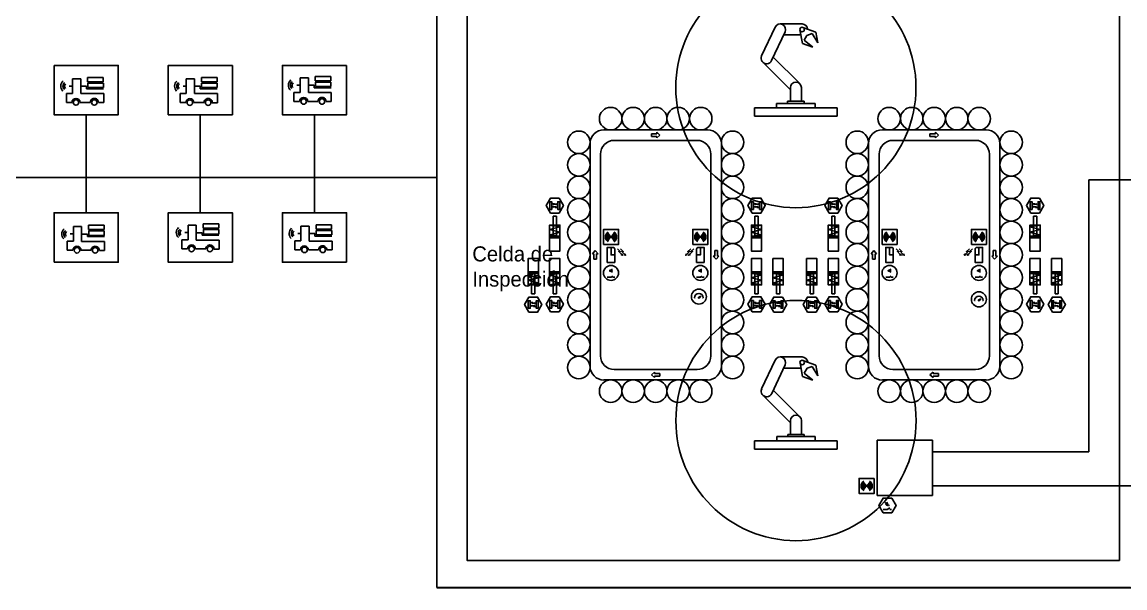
# Model space of a CAD drawing. Header units: millimetres. Extents: x -31479 to 30233, y -6776 to 15198.
# Drawn here: x 2094 to 16788, y -4636 to 2903 of the extents above; entities that cross this region are included whole.
import ezdxf

# ---------------------------------------------------------------- set-up
doc = ezdxf.new("R2010")
doc.units = ezdxf.units.MM
doc.header["$LTSCALE"] = 0.4
for name, color, linetype in [('01 Contornos vistos 0.35', 150, 'Continuous'), ('Almacenaje', 80, 'Continuous'), ('Celdas', 200, 'Continuous'), ('Maquina', 82, 'Continuous'), ('Robots', 80, 'Continuous'), ('Sensores', 211, 'Continuous'), ('Texto2', 7, 'Continuous')]:
    doc.layers.add(name, color=color, linetype=linetype)

msp = doc.modelspace()

# ---------------------------------------------------------------- linework, layer by layer
at = {"layer": '01 Contornos vistos 0.35'}
for p, q in [((7619, -4628), (7619, 4482)), ((2767, 1952), (2767, 2148)), ((2767, 2148), (2876, 2148)), ((2876, 2148), (2876, 1950)), ((2967, 2090), (3178, 2090)), ((2968, 2107), (2968, 2166)), ((2968, 2166), (3176, 2166)), ((3176, 2107), (2968, 2107)), ((2970, 2031), (2970, 2090)), ((3176, 2166), (3176, 2107)), ((3178, 2090), (3178, 2031)), ((4283, 1950), (4283, 2146)), ((4283, 2146), (4393, 2146)), ((4393, 2146), (4393, 1949)), ((4484, 2089), (4694, 2089)), ((4485, 2106), (4485, 2165)), ((4485, 2165), (4693, 2165)), ((4693, 2106), (4485, 2106)), ((4487, 2030), (4487, 2089)), ((4693, 2165), (4693, 2106)), ((4694, 2089), (4694, 2030)), ((5799, 2062), (5757, 2062)), ((5799, 1964), (5799, 2161)), ((5799, 2161), (5909, 2161)), ((5909, 2161), (5909, 1963)), ((5909, 2062), (5985, 2062)), ((5985, 2062), (5985, 2026)), ((6000, 2103), (6210, 2103)), ((6001, 2120), (6001, 2179)), ((6001, 2179), (6208, 2179)), ((6208, 2120), (6001, 2120)), ((6003, 2044), (6003, 2103)), ((6208, 2179), (6208, 2120)), ((6210, 2103), (6210, 2044)), ((2685, 1832), (2685, 1952)), ((2685, 1952), (2767, 1952)), ((2767, 2050), (2724, 2050)), ((2876, 2049), (2953, 2049)), ((2876, 1950), (3182, 1950)), ((2953, 2049), (2953, 2014)), ((2953, 2014), (3179, 2014)), ((3178, 2031), (2970, 2031)), ((3182, 1950), (3182, 1831)), ((4201, 1830), (4201, 1950)), ((4201, 1950), (4283, 1950)), ((4283, 2048), (4241, 2048)), ((4393, 2048), (4469, 2048)), ((4393, 1949), (4698, 1949)), ((4469, 2048), (4469, 2012)), ((4469, 2012), (4695, 2012)), ((4694, 2030), (4487, 2030)), ((4698, 1949), (4698, 1829)), ((5717, 1845), (5717, 1964)), ((5717, 1964), (5799, 1964)), ((5909, 1963), (6214, 1963)), ((5985, 2026), (6211, 2026)), ((6210, 2044), (6003, 2044)), ((6214, 1963), (6214, 1843)), ((2760, 1832), (2685, 1832)), ((2867, 1832), (3003, 1832)), ((3182, 1831), (3112, 1831)), ((4276, 1830), (4201, 1830)), ((4384, 1830), (4519, 1830)), ((4698, 1829), (4628, 1829)), ((5792, 1845), (5717, 1845)), ((5900, 1845), (6035, 1845)), ((6214, 1843), (6144, 1843)), ((2949, 1669), (2949, 362)), ((4469, 1669), (4469, 362)), ((5990, 1669), (5990, 362)), ((1429, 832), (7619, 832)), ((20426, 803), (16309, 803)), ((16309, 803), (16309, -2821)), ((2779, -18), (2779, 178)), ((2779, 178), (2888, 178)), ((2888, 178), (2888, -20)), ((2981, 138), (2981, 197)), ((2981, 197), (3188, 197)), ((3188, 197), (3188, 138)), ((4306, 0), (4306, 196)), ((4306, 196), (4416, 196)), ((4416, 196), (4416, -2)), ((4508, 155), (4508, 215)), ((4508, 215), (4716, 215)), ((4716, 155), (4508, 155)), ((4716, 215), (4716, 155)), ((5810, -12), (5810, 184)), ((5810, 184), (5919, 184)), ((5919, 184), (5919, -14)), ((6012, 144), (6012, 203)), ((6012, 203), (6219, 203)), ((6219, 203), (6219, 144)), ((2779, 80), (2736, 80)), ((2888, 79), (2965, 79)), ((2965, 79), (2965, 44)), ((2965, 44), (3191, 44)), ((2980, 121), (3190, 121)), ((3188, 138), (2981, 138)), ((2982, 61), (2982, 121)), ((3190, 61), (2982, 61)), ((3190, 121), (3190, 61)), ((4306, 98), (4264, 98)), ((4416, 97), (4492, 97)), ((4492, 97), (4492, 62)), ((4492, 62), (4718, 62)), ((4507, 139), (4718, 139)), ((4510, 79), (4510, 139)), ((4718, 79), (4510, 79)), ((4718, 139), (4718, 79)), ((5810, 86), (5767, 86)), ((5919, 85), (5996, 85)), ((5996, 85), (5996, 50)), ((5996, 50), (6222, 50)), ((6011, 127), (6221, 127)), ((6219, 144), (6012, 144)), ((6013, 67), (6013, 127)), ((6221, 67), (6013, 67)), ((6221, 127), (6221, 67)), ((2697, -138), (2697, -18)), ((2697, -18), (2779, -18)), ((2772, -138), (2697, -138)), ((2879, -138), (3015, -138)), ((2888, -20), (3194, -20)), ((3194, -139), (3124, -139)), ((3194, -20), (3194, -139)), ((4224, -120), (4224, 0)), ((4224, 0), (4306, 0)), ((4299, -120), (4224, -120)), ((4407, -120), (4542, -120)), ((4416, -2), (4721, -2)), ((4721, -121), (4651, -121)), ((4721, -2), (4721, -121)), ((5728, -132), (5728, -12)), ((5728, -12), (5810, -12)), ((5803, -132), (5728, -132)), ((5910, -132), (6046, -132)), ((5919, -14), (6225, -14)), ((6225, -133), (6155, -133)), ((6225, -14), (6225, -133)), ((16309, -2821), (14222, -2821)), ((17175, -3277), (14222, -3277)), ((7619, -4628), (16860, -4628)), ((30233, -4636), (7619, -4636))]:
    msp.add_line(p, q, dxfattribs=at)
at = {"layer": '01 Contornos vistos 0.35', "color": 6}
for p, q in [((9152, 458), (9152, 508)), ((9172, 475), (9188, 483)), ((9232, 408), (9232, 458)), ((11839, 458), (11839, 508)), ((11859, 475), (11875, 483)), ((11920, 408), (11920, 458)), ((12863, 458), (12863, 508)), ((12883, 475), (12899, 483)), ((12944, 408), (12944, 458)), ((15551, 458), (15551, 508)), ((15570, 475), (15587, 483)), ((15631, 408), (15631, 458)), ((9213, 441), (9196, 433)), ((11900, 441), (11884, 433)), ((12924, 441), (12907, 433)), ((15611, 441), (15595, 433)), ((10041, -149), (10069, -160)), ((10081, -149), (10109, -160)), ((10990, -149), (10962, -160)), ((11031, -149), (11002, -160)), ((13752, -149), (13781, -160)), ((13792, -149), (13821, -160)), ((14702, -149), (14673, -160)), ((14742, -149), (14714, -160)), ((9891, -494), (9941, -494)), ((9941, -494), (9963, -481)), ((9963, -494), (9991, -494)), ((11081, -494), (11131, -494)), ((11131, -494), (11152, -481)), ((11152, -494), (11181, -494)), ((13602, -494), (13652, -494)), ((13652, -494), (13674, -481)), ((13674, -494), (13702, -494)), ((14792, -494), (14842, -494)), ((14842, -494), (14864, -481)), ((14864, -494), (14892, -494)), ((11099, -724), (11096, -714)), ((11130, -726), (11134, -717)), ((8864, -860), (8864, -810)), ((8884, -843), (8900, -835)), ((8925, -878), (8908, -885)), ((8944, -910), (8944, -860)), ((9152, -857), (9152, -807)), ((9172, -840), (9188, -832)), ((9213, -874), (9196, -882)), ((9232, -907), (9232, -857)), ((11055, -769), (11063, -769)), ((11073, -742), (11065, -737)), ((11110, -762), (11139, -747)), ((11112, -769), (11112, -769)), ((11117, -775), (11139, -747)), ((11122, -769), (11121, -769)), ((11152, -743), (11160, -738)), ((11160, -769), (11169, -769)), ((11839, -857), (11839, -807)), ((11859, -840), (11875, -832)), ((11900, -874), (11884, -882)), ((11920, -907), (11920, -857)), ((12127, -860), (12127, -810)), ((12147, -843), (12163, -835)), ((12188, -878), (12171, -885)), ((12207, -910), (12207, -860)), ((12576, -860), (12576, -810)), ((12595, -843), (12612, -835)), ((12636, -878), (12620, -885)), ((12656, -910), (12656, -860)), ((12863, -857), (12863, -807)), ((12883, -840), (12899, -832)), ((12924, -874), (12907, -882)), ((12944, -907), (12944, -857)), ((14785, -805), (14793, -805)), ((14803, -778), (14795, -772)), ((14829, -759), (14827, -750)), ((14841, -797), (14869, -783)), ((14842, -805), (14842, -805)), ((14847, -810), (14869, -783)), ((14852, -805), (14852, -805)), ((14861, -761), (14865, -752)), ((14882, -779), (14890, -774)), ((14891, -805), (14899, -805)), ((15551, -857), (15551, -807)), ((15570, -840), (15587, -832)), ((15611, -874), (15595, -882)), ((15631, -907), (15631, -857)), ((15838, -860), (15838, -810)), ((15858, -843), (15875, -835)), ((15899, -878), (15883, -885)), ((15919, -910), (15919, -860)), ((13596, -3511), (13610, -3516)), ((13616, -3511), (13630, -3516))]:
    msp.add_line(p, q, dxfattribs=at)
for points in [[(8024, 4061), (16715, 4061), (16715, -4268), (8024, -4268)], [(9127, 408), (9152, 408), (9152, 508), (9127, 508)], [(9257, 408), (9232, 408), (9232, 508), (9257, 508)], [(11814, 408), (11839, 408), (11839, 508), (11814, 508)], [(11945, 408), (11920, 408), (11920, 508), (11945, 508)], [(12838, 408), (12863, 408), (12863, 508), (12838, 508)], [(12969, 408), (12944, 408), (12944, 508), (12969, 508)], [(15526, 408), (15551, 408), (15551, 508), (15526, 508)], [(15656, 408), (15631, 408), (15631, 508), (15656, 508)], [(9841, -59), (10041, -59), (10041, 141), (9841, 141)], [(11031, -59), (11231, -59), (11231, 141), (11031, 141)], [(13552, -59), (13752, -59), (13752, 141), (13552, 141)], [(14742, -59), (14942, -59), (14942, 141), (14742, 141)], [(8839, -910), (8864, -910), (8864, -810), (8839, -810)], [(8969, -910), (8944, -910), (8944, -810), (8969, -810)], [(9127, -907), (9152, -907), (9152, -807), (9127, -807)], [(9257, -907), (9232, -907), (9232, -807), (9257, -807)], [(11814, -907), (11839, -907), (11839, -807), (11814, -807)], [(11945, -907), (11920, -907), (11920, -807), (11945, -807)], [(12102, -910), (12127, -910), (12127, -810), (12102, -810)], [(12232, -910), (12207, -910), (12207, -810), (12232, -810)], [(12551, -910), (12576, -910), (12576, -810), (12551, -810)], [(12681, -910), (12656, -910), (12656, -810), (12681, -810)], [(12838, -907), (12863, -907), (12863, -807), (12838, -807)], [(12969, -907), (12944, -907), (12944, -807), (12969, -807)], [(15526, -907), (15551, -907), (15551, -807), (15526, -807)], [(15656, -907), (15631, -907), (15631, -807), (15656, -807)], [(15813, -910), (15838, -910), (15838, -810), (15813, -810)], [(15944, -910), (15919, -910), (15919, -810), (15944, -810)], [(13447, -3177), (13247, -3177), (13247, -3377), (13447, -3377)]]:
    msp.add_lwpolyline(points, close=True, dxfattribs=at)
for points in [[(9966, -99), (9891, -99), (9891, -299), (9991, -299), (9991, -124)], [(9966, -99), (9941, -99), (9941, -199), (9991, -199), (9991, -124)], [(11106, -99), (11181, -99), (11181, -299), (11081, -299), (11081, -124)], [(11106, -99), (11131, -99), (11131, -199), (11081, -199), (11081, -124)], [(13677, -99), (13602, -99), (13602, -299), (13702, -299), (13702, -124)], [(13677, -99), (13652, -99), (13652, -199), (13702, -199), (13702, -124)], [(14817, -99), (14892, -99), (14892, -299), (14792, -299), (14792, -124)], [(14817, -99), (14842, -99), (14842, -199), (14792, -199), (14792, -124)]]:
    msp.add_lwpolyline(points, dxfattribs=at)
at = {"layer": '01 Contornos vistos 0.35', "color": 1}
for centre in [(12404, 2030), (12405, -2406)]:
    msp.add_circle(centre, 1600, dxfattribs=at)
at = {"layer": '01 Contornos vistos 0.35'}
for centre in [(2813, 1832), (3057, 1832), (4330, 1830), (4574, 1830), (5846, 1845), (6090, 1845), (2826, -138), (3069, -138), (4353, -120), (4597, -120), (5857, -132), (6100, -132)]:
    msp.add_circle(centre, 36.9, dxfattribs=at)
at = {"layer": '01 Contornos vistos 0.35', "color": 85, "true_color": 0x58ba48}
for centre in [(9936, 1616), (10236, 1616), (10536, 1616), (10836, 1616), (11136, 1616), (13647, 1616), (13947, 1616), (14247, 1616), (14547, 1616), (14847, 1616), (9511, 1301), (11561, 1301), (13222, 1301), (15272, 1301), (9511, 1001), (11561, 1001), (13222, 1001), (15272, 1001), (9511, 701), (11561, 701), (13222, 701), (15272, 701), (9511, 401), (11561, 401), (13222, 401), (15272, 401), (9511, 101), (11561, 101), (13222, 101), (15272, 101), (9511, -199), (11561, -199), (13222, -199), (15272, -199), (9511, -499), (11561, -499), (13222, -499), (15272, -499), (9511, -799), (11561, -799), (13222, -799), (15272, -799), (9511, -1099), (11561, -1099), (13222, -1099), (15272, -1099), (9511, -1399), (11561, -1399), (13222, -1399), (15272, -1399), (9511, -1699), (11561, -1699), (13222, -1699), (15272, -1699), (9936, -2015), (10236, -2015), (10536, -2015), (10836, -2015), (11136, -2015), (13647, -2015), (13947, -2015), (14247, -2015), (14547, -2015), (14847, -2015)]:
    msp.add_circle(centre, 150, dxfattribs=at)
at = {"layer": '01 Contornos vistos 0.35', "color": 6}
for centre, radius in [((9941, 41), 5), ((11131, 41), 5), ((13652, 41), 5), ((14842, 41), 5), ((9941, -439), 100), ((11131, -439), 100), ((13652, -439), 100), ((14842, -439), 100), ((11112, -755), 100), ((14842, -791), 100), ((13347, -3277), 5)]:
    msp.add_circle(centre, radius, dxfattribs=at)
at = {"layer": '01 Contornos vistos 0.35'}
for centre, radius, start, end in [((2703, 2050), 92.7, 131.4859, 225.1419), ((2703, 2050), 64.1, 131.4859, 225.1419), ((2703, 2050), 42.9, 131.4859, 225.1419), ((4219, 2048), 92.7, 131.4859, 225.1419), ((4219, 2048), 64.1, 131.4859, 225.1419), ((4219, 2048), 42.9, 131.4859, 225.1419), ((5735, 2062), 92.7, 131.4859, 225.1419), ((5735, 2062), 64.1, 131.4859, 225.1419), ((5735, 2062), 42.9, 131.4859, 225.1419), ((2813, 1832), 53.7, 0, 180), ((3057, 1832), 54.4, 358.6664, 180), ((4330, 1830), 53.7, 0, 180), ((4574, 1830), 54.4, 358.6664, 180), ((5846, 1845), 53.7, 0, 180), ((6090, 1845), 54.4, 358.6664, 180), ((2715, 80), 92.7, 131.4859, 225.1419), ((4242, 98), 92.7, 131.4859, 225.1419), ((5746, 86), 92.7, 131.4859, 225.1419), ((2715, 80), 64.1, 131.4859, 225.1419), ((2715, 80), 42.9, 131.4859, 225.1419), ((4242, 98), 64.1, 131.4859, 225.1419), ((4242, 98), 42.9, 131.4859, 225.1419), ((5746, 86), 64.1, 131.4859, 225.1419), ((5746, 86), 42.9, 131.4859, 225.1419), ((2826, -138), 53.7, 0, 180), ((3069, -138), 54.4, 358.6664, 180), ((4353, -120), 53.7, 0, 180), ((4597, -120), 54.4, 358.6664, 180), ((5857, -132), 53.7, 0, 180), ((6100, -132), 54.4, 358.6664, 180)]:
    msp.add_arc(centre, radius, start, end, dxfattribs=at)
at = {"layer": '01 Contornos vistos 0.35', "color": 6}
for centre, radius, start, end in [((9941, 41), 75, 120, 240), ((9941, 41), 65, 120, 240), ((9941, 41), 55, 120, 240), ((9941, 41), 45, 120, 240), ((9941, 41), 35, 120, 240), ((9941, 41), 25, 120, 240), ((9941, 41), 15, 120, 240), ((9941, 41), 15, 300, 60), ((9941, 41), 25, 300, 60), ((9941, 41), 35, 300, 60), ((9941, 41), 45, 300, 60), ((9941, 41), 55, 300, 60), ((9941, 41), 65, 300, 60), ((9941, 41), 75, 300, 60), ((11131, 41), 75, 120, 240), ((11131, 41), 65, 120, 240), ((11131, 41), 55, 120, 240), ((11131, 41), 45, 120, 240), ((11131, 41), 35, 120, 240), ((11131, 41), 25, 120, 240), ((11131, 41), 15, 120, 240), ((11131, 41), 15, 300, 60), ((11131, 41), 25, 300, 60), ((11131, 41), 35, 300, 60), ((11131, 41), 45, 300, 60), ((11131, 41), 55, 300, 60), ((11131, 41), 65, 300, 60), ((11131, 41), 75, 300, 60), ((13652, 41), 75, 120, 240), ((13652, 41), 65, 120, 240), ((13652, 41), 55, 120, 240), ((13652, 41), 45, 120, 240), ((13652, 41), 35, 120, 240), ((13652, 41), 25, 120, 240), ((13652, 41), 15, 120, 240), ((13652, 41), 15, 300, 60), ((13652, 41), 25, 300, 60), ((13652, 41), 35, 300, 60), ((13652, 41), 45, 300, 60), ((13652, 41), 55, 300, 60), ((13652, 41), 65, 300, 60), ((13652, 41), 75, 300, 60), ((14842, 41), 75, 120, 240), ((14842, 41), 65, 120, 240), ((14842, 41), 55, 120, 240), ((14842, 41), 45, 120, 240), ((14842, 41), 35, 120, 240), ((14842, 41), 25, 120, 240), ((14842, 41), 15, 120, 240), ((14842, 41), 15, 300, 60), ((14842, 41), 25, 300, 60), ((14842, 41), 35, 300, 60), ((14842, 41), 45, 300, 60), ((14842, 41), 55, 300, 60), ((14842, 41), 65, 300, 60), ((14842, 41), 75, 300, 60), ((9966, -124), 25, 0, 90), ((11106, -124), 25, 90, 180), ((13677, -124), 25, 0, 90), ((14817, -124), 25, 90, 180), ((9906, -409), 20.8, 330, 30), ((9906, -409), 34.7, 330, 30), ((9906, -409), 48.6, 330, 30), ((11095, -409), 20.8, 330, 30), ((11095, -409), 34.7, 330, 30), ((11095, -409), 48.6, 330, 30), ((13617, -409), 20.8, 330, 30), ((13617, -409), 34.7, 330, 30), ((13617, -409), 48.6, 330, 30), ((14807, -409), 20.8, 330, 30), ((14807, -409), 34.7, 330, 30), ((14807, -409), 48.6, 330, 30), ((11112, -769), 57.2, 0, 180), ((11112, -769), 7.58, 101.8715, 312.7764), ((14842, -805), 57.2, 0, 180), ((14842, -805), 7.58, 101.8715, 312.7764), ((13347, -3277), 75, 120, 240), ((13347, -3277), 65, 120, 240), ((13347, -3277), 55, 120, 240), ((13347, -3277), 55, 300, 60), ((13347, -3277), 65, 300, 60), ((13347, -3277), 75, 300, 60), ((13347, -3277), 45, 120, 240), ((13347, -3277), 35, 120, 240), ((13347, -3277), 25, 120, 240), ((13347, -3277), 15, 120, 240), ((13347, -3277), 15, 300, 60), ((13347, -3277), 25, 300, 60), ((13347, -3277), 35, 300, 60), ((13347, -3277), 45, 300, 60)]:
    msp.add_arc(centre, radius, start, end, dxfattribs=at)
at = {"layer": 'Almacenaje'}
for p, q in [((13487, -2667), (13487, -3402)), ((14222, -2667), (13487, -2667)), ((14222, -3402), (14222, -2667)), ((13487, -3402), (14222, -3402))]:
    msp.add_line(p, q, dxfattribs=at)
at = {"layer": 'Maquina'}
for p, q in [((11227, 1466), (9845, 1466)), ((9985, 1326), (11087, 1326)), ((14938, 1466), (13556, 1466)), ((13696, 1326), (14798, 1326)), ((9661, -1682), (9661, 1283)), ((11411, -1682), (11411, 1283)), ((13372, -1682), (13372, 1283)), ((15122, -1682), (15122, 1283)), ((9801, -1542), (9801, 1143)), ((11271, -1542), (11271, 1143)), ((13512, -1542), (13512, 1143)), ((14982, -1542), (14982, 1143)), ((9985, -1725), (11087, -1725)), ((13696, -1725), (14798, -1725)), ((11227, -1865), (9845, -1865)), ((14938, -1865), (13556, -1865))]:
    msp.add_line(p, q, dxfattribs=at)
for points in [[(2522, 2326), (3376, 2326), (3376, 1669), (2522, 1669)], [(4896, 2326), (4042, 2326), (4042, 1669), (4896, 1669)], [(6417, 2326), (5563, 2326), (5563, 1669), (6417, 1669)], [(2522, -296), (3376, -296), (3376, 362), (2522, 362)], [(4896, -296), (4042, -296), (4042, 362), (4896, 362)], [(6417, -296), (5563, -296), (5563, 362), (6417, 362)]]:
    msp.add_lwpolyline(points, close=True, dxfattribs=at)
for centre, start, end in [((9845, 1283), 90, 180), ((9985, 1143), 90, 180), ((11087, 1143), 0, 90), ((11227, 1283), 0, 90), ((13556, 1283), 90, 180), ((13696, 1143), 90, 180), ((14798, 1143), 0, 90), ((14938, 1283), 0, 90), ((9985, -1542), 180, 270), ((11087, -1542), 270, 0), ((13696, -1542), 180, 270), ((14798, -1542), 270, 0), ((9845, -1682), 180, 270), ((11227, -1682), 270, 0), ((13556, -1682), 180, 270), ((14938, -1682), 270, 0)]:
    msp.add_arc(centre, 184, start, end, dxfattribs=at)
at = {"layer": 'Robots'}
for p, q in [((12126, 2835), (11947, 2451)), ((12193, 2878), (12487, 2878)), ((12458, 2799), (12490, 2618)), ((12497, 2832), (12670, 2769)), ((12260, 2773), (12081, 2389)), ((12240, 2731), (12470, 2731)), ((12515, 2662), (12552, 2726)), ((12628, 2568), (12515, 2662)), ((12622, 2751), (12552, 2726)), ((12695, 2624), (12622, 2751)), ((12670, 2769), (12695, 2624)), ((12490, 2618), (12628, 2568)), ((11962, 2368), (12330, 2000)), ((12081, 2389), (12081, 2389)), ((12102, 2436), (12455, 2083)), ((12455, 2083), (12455, 2083)), ((12455, 2083), (12455, 2083)), ((12455, 2083), (12455, 2083)), ((12330, 2030), (12330, 1847)), ((12477, 2030), (12477, 1847)), ((12294, 1817), (12147, 1817)), ((12147, 1817), (12147, 1759)), ((12294, 1847), (12514, 1847)), ((12294, 1847), (12294, 1817)), ((12294, 1817), (12514, 1817)), ((12514, 1817), (12514, 1847)), ((12661, 1817), (12514, 1817)), ((12661, 1759), (12661, 1817)), ((12147, 1759), (11853, 1759)), ((11853, 1759), (11853, 1648)), ((11853, 1648), (12955, 1648)), ((12147, 1759), (12661, 1759)), ((12955, 1759), (12661, 1759)), ((12955, 1648), (12955, 1759)), ((12127, -1601), (11948, -1985)), ((12194, -1559), (12488, -1559)), ((12498, -1605), (12671, -1667)), ((12260, -1663), (12082, -2047)), ((12241, -1706), (12471, -1706)), ((12459, -1637), (12491, -1818)), ((12516, -1774), (12553, -1710)), ((12623, -1685), (12553, -1710)), ((12696, -1812), (12623, -1685)), ((12671, -1667), (12696, -1812)), ((12491, -1818), (12629, -1868)), ((12629, -1868), (12516, -1774)), ((12082, -2047), (12082, -2047)), ((12103, -2000), (12456, -2354)), ((11963, -2068), (12331, -2436)), ((12331, -2406), (12331, -2590)), ((12456, -2354), (12456, -2354)), ((12456, -2354), (12456, -2354)), ((12456, -2354), (12456, -2354)), ((12478, -2406), (12478, -2590)), ((12295, -2619), (12148, -2619)), ((12148, -2619), (12148, -2678)), ((12295, -2590), (12515, -2590)), ((12295, -2590), (12295, -2619)), ((12295, -2619), (12515, -2619)), ((12515, -2619), (12515, -2590)), ((12662, -2619), (12515, -2619)), ((12662, -2678), (12662, -2619)), ((12148, -2678), (11854, -2678)), ((11854, -2678), (11854, -2788)), ((11854, -2788), (12956, -2788)), ((12148, -2678), (12662, -2678)), ((12956, -2678), (12662, -2678)), ((12956, -2788), (12956, -2678))]:
    msp.add_line(p, q, dxfattribs=at)
for centre in [(12487, 2804), (12488, -1632)]:
    msp.add_circle(centre, 29.4, dxfattribs=at)
for centre, start, end in [((12193, 2804), 335, 155), ((12487, 2804), 3.5784, 90), ((12014, 2420), 155, 335), ((12404, 2030), 0, 180), ((12194, -1632), 335, 155), ((12488, -1632), 3.5784, 90), ((12015, -2016), 155, 335), ((12405, -2406), 0, 180)]:
    msp.add_arc(centre, 73.5, start, end, dxfattribs=at)
at = {"layer": 'Sensores', "color": 6}
for p, q in [((9152, 483), (9188, 483)), ((9172, 475), (9208, 475)), ((11839, 483), (11875, 483)), ((11859, 475), (11895, 475)), ((12863, 483), (12899, 483)), ((12883, 475), (12919, 475)), ((15551, 483), (15587, 483)), ((15570, 475), (15606, 475)), ((9213, 441), (9176, 441)), ((9232, 433), (9196, 433)), ((11900, 441), (11864, 441)), ((11920, 433), (11884, 433)), ((12924, 441), (12888, 441)), ((12944, 433), (12907, 433)), ((15611, 441), (15575, 441)), ((15631, 433), (15595, 433)), ((10027, -117), (10069, -160)), ((10067, -117), (10109, -160)), ((11005, -117), (10962, -160)), ((11045, -117), (11002, -160)), ((13738, -117), (13781, -160)), ((13778, -117), (13821, -160)), ((14716, -117), (14673, -160)), ((14756, -117), (14714, -160)), ((10041, -149), (10084, -192)), ((10081, -149), (10124, -192)), ((10990, -149), (10948, -192)), ((11031, -149), (10988, -192)), ((13752, -149), (13795, -192)), ((13792, -149), (13835, -192)), ((14702, -149), (14659, -192)), ((14742, -149), (14699, -192)), ((8864, -835), (8900, -835)), ((8884, -843), (8920, -843)), ((8925, -878), (8889, -878)), ((9152, -832), (9188, -832)), ((9172, -840), (9208, -840)), ((9213, -874), (9176, -874)), ((11839, -832), (11875, -832)), ((11859, -840), (11895, -840)), ((11900, -874), (11864, -874)), ((12127, -835), (12163, -835)), ((12147, -843), (12183, -843)), ((12188, -878), (12152, -878)), ((12576, -835), (12612, -835)), ((12595, -843), (12631, -843)), ((12636, -878), (12600, -878)), ((12863, -832), (12899, -832)), ((12883, -840), (12919, -840)), ((12924, -874), (12888, -874)), ((15551, -832), (15587, -832)), ((15570, -840), (15606, -840)), ((15611, -874), (15575, -874)), ((15838, -835), (15875, -835)), ((15858, -843), (15894, -843)), ((15899, -878), (15863, -878)), ((8944, -885), (8908, -885)), ((9232, -882), (9196, -882)), ((11920, -882), (11884, -882)), ((12207, -885), (12171, -885)), ((12656, -885), (12620, -885)), ((12944, -882), (12907, -882)), ((15631, -882), (15595, -882)), ((15919, -885), (15883, -885)), ((13589, -3495), (13610, -3516)), ((13596, -3511), (13617, -3532)), ((13609, -3495), (13630, -3516)), ((13616, -3511), (13637, -3532)), ((13567, -3589), (13618, -3589)), ((13618, -3589), (13655, -3567)), ((13655, -3589), (13680, -3589))]:
    msp.add_line(p, q, dxfattribs=at)
at = {"layer": 'Sensores'}
for p, q in [((9170, 318), (9170, 49)), ((9170, 318), (9214, 318)), ((9214, 318), (9214, 49)), ((11858, 318), (11858, 49)), ((11901, 318), (11858, 318)), ((11901, 318), (11901, 49)), ((12882, 318), (12882, 49)), ((12882, 318), (12925, 318)), ((12925, 318), (12925, 49)), ((15569, 318), (15569, 49)), ((15613, 318), (15569, 318)), ((15613, 318), (15613, 49)), ((9123, 199), (9261, 177)), ((9261, 177), (9123, 138)), ((11948, 199), (11811, 177)), ((11811, 177), (11948, 138)), ((12835, 199), (12972, 177)), ((12972, 177), (12835, 138)), ((15660, 199), (15522, 177)), ((15522, 177), (15660, 138)), ((9123, 138), (9261, 104)), ((9261, 104), (9123, 65)), ((9123, 65), (9253, 49)), ((9131, 49), (9253, 49)), ((11948, 138), (11811, 104)), ((11811, 104), (11948, 65)), ((11948, 65), (11819, 49)), ((11940, 49), (11819, 49)), ((12835, 138), (12972, 104)), ((12972, 104), (12835, 65)), ((12835, 65), (12964, 49)), ((12843, 49), (12964, 49)), ((15660, 138), (15522, 104)), ((15522, 104), (15660, 65)), ((15660, 65), (15530, 49)), ((15652, 49), (15530, 49)), ((8835, -464), (8965, -448)), ((8973, -503), (8835, -464)), ((8835, -537), (8973, -503)), ((8973, -576), (8835, -537)), ((8835, -598), (8973, -576)), ((8844, -448), (8965, -448)), ((8883, -717), (8883, -448)), ((8926, -717), (8926, -448)), ((9123, -464), (9253, -448)), ((9261, -503), (9123, -464)), ((9123, -537), (9261, -503)), ((9261, -576), (9123, -537)), ((9123, -598), (9261, -576)), ((9131, -448), (9253, -448)), ((9170, -717), (9170, -448)), ((9214, -717), (9214, -448)), ((11811, -503), (11948, -464)), ((11948, -537), (11811, -503)), ((11811, -576), (11948, -537)), ((11948, -598), (11811, -576)), ((11940, -448), (11819, -448)), ((11948, -464), (11819, -448)), ((11858, -717), (11858, -448)), ((11901, -717), (11901, -448)), ((12098, -503), (12236, -464)), ((12236, -537), (12098, -503)), ((12098, -576), (12236, -537)), ((12236, -598), (12098, -576)), ((12228, -448), (12107, -448)), ((12236, -464), (12107, -448)), ((12146, -717), (12146, -448)), ((12189, -717), (12189, -448)), ((12547, -464), (12676, -448)), ((12685, -503), (12547, -464)), ((12547, -537), (12685, -503)), ((12685, -576), (12547, -537)), ((12547, -598), (12685, -576)), ((12555, -448), (12676, -448)), ((12594, -717), (12594, -448)), ((12637, -717), (12637, -448)), ((12835, -464), (12964, -448)), ((12972, -503), (12835, -464)), ((12835, -537), (12972, -503)), ((12972, -576), (12835, -537)), ((12835, -598), (12972, -576)), ((12843, -448), (12964, -448)), ((12882, -717), (12882, -448)), ((12925, -717), (12925, -448)), ((15522, -503), (15660, -464)), ((15660, -537), (15522, -503)), ((15522, -576), (15660, -537)), ((15660, -598), (15522, -576)), ((15652, -448), (15530, -448)), ((15660, -464), (15530, -448)), ((15569, -717), (15569, -448)), ((15613, -717), (15613, -448)), ((15810, -503), (15947, -464)), ((15947, -537), (15810, -503)), ((15810, -576), (15947, -537)), ((15947, -598), (15810, -576)), ((15939, -448), (15818, -448)), ((15947, -464), (15818, -448)), ((15857, -717), (15857, -448)), ((15900, -717), (15900, -448)), ((8883, -717), (8926, -717)), ((9170, -717), (9214, -717)), ((11901, -717), (11858, -717)), ((12189, -717), (12146, -717)), ((12594, -717), (12637, -717)), ((12882, -717), (12925, -717)), ((15613, -717), (15569, -717)), ((15900, -717), (15857, -717))]:
    msp.add_line(p, q, dxfattribs=at)
at = {"layer": 'Sensores', "color": 6}
for points in [[(9135, 358), (9250, 358), (9307, 458), (9250, 558), (9135, 558), (9077, 458)], [(9176, 435), (9176, 446), (9167, 441)], [(9208, 481), (9208, 470), (9218, 475)], [(11822, 358), (11937, 358), (11995, 458), (11937, 558), (11822, 558), (11764, 458)], [(11864, 435), (11864, 446), (11854, 441)], [(11895, 481), (11895, 470), (11905, 475)], [(12846, 358), (12961, 358), (13019, 458), (12961, 558), (12846, 558), (12788, 458)], [(12888, 435), (12888, 446), (12878, 441)], [(12919, 481), (12919, 470), (12929, 475)], [(15533, 358), (15648, 358), (15706, 458), (15648, 558), (15533, 558), (15476, 458)], [(15575, 435), (15575, 446), (15565, 441)], [(15606, 481), (15606, 470), (15616, 475)], [(10090, -185), (10077, -199), (10095, -204)], [(10130, -185), (10117, -199), (10135, -204)], [(10941, -185), (10955, -199), (10936, -204)], [(10981, -185), (10995, -199), (10977, -204)], [(13802, -185), (13788, -199), (13806, -204)], [(13842, -185), (13828, -199), (13847, -204)], [(14653, -185), (14666, -199), (14648, -204)], [(14693, -185), (14706, -199), (14688, -204)], [(8847, -960), (8962, -960), (9019, -860), (8962, -760), (8847, -760), (8789, -860)], [(8889, -883), (8889, -872), (8879, -878)], [(8920, -837), (8920, -848), (8930, -843)], [(9135, -957), (9250, -957), (9307, -857), (9250, -757), (9135, -757), (9077, -857)], [(9176, -880), (9176, -869), (9167, -874)], [(9208, -834), (9208, -845), (9218, -840)], [(11822, -957), (11937, -957), (11995, -857), (11937, -757), (11822, -757), (11764, -857)], [(11864, -880), (11864, -869), (11854, -874)], [(11895, -834), (11895, -845), (11905, -840)], [(12110, -960), (12225, -960), (12282, -860), (12225, -760), (12110, -760), (12052, -860)], [(12152, -883), (12152, -872), (12142, -878)], [(12183, -837), (12183, -848), (12193, -843)], [(12558, -960), (12673, -960), (12731, -860), (12673, -760), (12558, -760), (12501, -860)], [(12600, -883), (12600, -872), (12590, -878)], [(12631, -837), (12631, -848), (12641, -843)], [(12846, -957), (12961, -957), (13019, -857), (12961, -757), (12846, -757), (12788, -857)], [(12888, -880), (12888, -869), (12878, -874)], [(12919, -834), (12919, -845), (12929, -840)], [(15533, -957), (15648, -957), (15706, -857), (15648, -757), (15533, -757), (15476, -857)], [(15575, -880), (15575, -869), (15565, -874)], [(15606, -834), (15606, -845), (15616, -840)], [(15821, -960), (15936, -960), (15994, -860), (15936, -760), (15821, -760), (15763, -860)], [(15863, -883), (15863, -872), (15853, -878)], [(15894, -837), (15894, -848), (15904, -843)], [(13566, -3637), (13681, -3637), (13738, -3538), (13681, -3438), (13566, -3438), (13508, -3538)], [(13621, -3529), (13614, -3535), (13623, -3538)], [(13641, -3529), (13634, -3535), (13643, -3538)]]:
    msp.add_lwpolyline(points, close=True, dxfattribs=at)
at = {"layer": 'Sensores'}
for points in [[(9123, 199), (9123, -149), (9261, -149), (9261, 199)], [(9261, 199), (9261, 199), (9123, 199), (9123, 199)], [(11948, 199), (11948, -149), (11811, -149), (11811, 199)], [(11811, 199), (11811, 199), (11948, 199), (11948, 199)], [(12835, 199), (12835, -149), (12972, -149), (12972, 199)], [(12972, 199), (12972, 199), (12835, 199), (12835, 199)], [(15660, 199), (15660, -149), (15522, -149), (15522, 199)], [(15522, 199), (15522, 199), (15660, 199), (15660, 199)], [(9131, 49), (9131, 27), (9253, 27), (9253, 49)], [(11940, 49), (11940, 27), (11819, 27), (11819, 49)], [(12843, 49), (12843, 27), (12964, 27), (12964, 49)], [(15652, 49), (15652, 27), (15530, 27), (15530, 49)], [(8835, -598), (8835, -249), (8973, -249), (8973, -598)], [(9123, -598), (9123, -249), (9261, -249), (9261, -598)], [(11948, -598), (11948, -249), (11811, -249), (11811, -598)], [(12236, -598), (12236, -249), (12098, -249), (12098, -598)], [(12547, -598), (12547, -249), (12685, -249), (12685, -598)], [(12835, -598), (12835, -249), (12972, -249), (12972, -598)], [(15660, -598), (15660, -249), (15522, -249), (15522, -598)], [(15947, -598), (15947, -249), (15810, -249), (15810, -598)], [(8844, -448), (8844, -426), (8965, -426), (8965, -448)], [(9131, -448), (9131, -426), (9253, -426), (9253, -448)], [(11940, -448), (11940, -426), (11819, -426), (11819, -448)], [(12228, -448), (12228, -426), (12107, -426), (12107, -448)], [(12555, -448), (12555, -426), (12676, -426), (12676, -448)], [(12843, -448), (12843, -426), (12964, -426), (12964, -448)], [(15652, -448), (15652, -426), (15530, -426), (15530, -448)], [(15939, -448), (15939, -426), (15818, -426), (15818, -448)], [(8973, -598), (8973, -598), (8835, -598), (8835, -598)], [(9261, -598), (9261, -598), (9123, -598), (9123, -598)], [(11811, -598), (11811, -598), (11948, -598), (11948, -598)], [(12098, -598), (12098, -598), (12236, -598), (12236, -598)], [(12685, -598), (12685, -598), (12547, -598), (12547, -598)], [(12972, -598), (12972, -598), (12835, -598), (12835, -598)], [(15522, -598), (15522, -598), (15660, -598), (15660, -598)], [(15810, -598), (15810, -598), (15947, -598), (15947, -598)]]:
    msp.add_lwpolyline(points, close=True, dxfattribs=at)
at = {"layer": 'Texto2'}
for p, q in [((10479, 1416), (10479, 1379)), ((10479, 1416), (10552, 1416)), ((10479, 1379), (10552, 1379)), ((10552, 1416), (10552, 1434)), ((10593, 1398), (10552, 1434)), ((10552, 1361), (10593, 1398)), ((10552, 1379), (10552, 1361)), ((14190, 1416), (14190, 1379)), ((14190, 1416), (14263, 1416)), ((14190, 1379), (14263, 1379)), ((14263, 1416), (14263, 1434)), ((14304, 1398), (14263, 1434)), ((14263, 1361), (14304, 1398)), ((14263, 1379), (14263, 1361)), ((9731, -142), (9694, -183)), ((9768, -183), (9731, -142)), ((11359, -142), (11322, -142)), ((11322, -142), (11322, -216)), ((11359, -142), (11359, -216)), ((13442, -142), (13406, -183)), ((13479, -183), (13442, -142)), ((15070, -142), (15034, -142)), ((15034, -142), (15034, -216)), ((15070, -142), (15070, -216)), ((9713, -183), (9694, -183)), ((9713, -257), (9713, -183)), ((9713, -257), (9749, -257)), ((9749, -257), (9749, -183)), ((9749, -183), (9768, -183)), ((11304, -216), (11322, -216)), ((11304, -216), (11341, -257)), ((11341, -257), (11377, -216)), ((11359, -216), (11377, -216)), ((13424, -183), (13406, -183)), ((13424, -257), (13424, -183)), ((13424, -257), (13461, -257)), ((13461, -257), (13461, -183)), ((13461, -183), (13479, -183)), ((15015, -216), (15034, -216)), ((15015, -216), (15052, -257)), ((15052, -257), (15089, -216)), ((15070, -216), (15089, -216)), ((10520, -1760), (10479, -1797)), ((10520, -1778), (10520, -1760)), ((14231, -1760), (14190, -1797)), ((14231, -1778), (14231, -1760)), ((10479, -1797), (10520, -1833)), ((10593, -1778), (10520, -1778)), ((10593, -1815), (10520, -1815)), ((10520, -1815), (10520, -1833)), ((10593, -1815), (10593, -1778)), ((14190, -1797), (14231, -1833)), ((14304, -1778), (14231, -1778)), ((14304, -1815), (14231, -1815)), ((14231, -1815), (14231, -1833)), ((14304, -1815), (14304, -1778))]:
    msp.add_line(p, q, dxfattribs=at)

# ---------------------------------------------------------------- texts
at = {"layer": 'Celdas', "insert": (8093, -85), "char_height": 201.25, "attachment_point": 1}
msp.add_mtext_dynamic_manual_height_columns('Celda de Inspección', width=2170, gutter_width=1006, heights=[0], dxfattribs=at)

doc.saveas('drawing.dxf')
